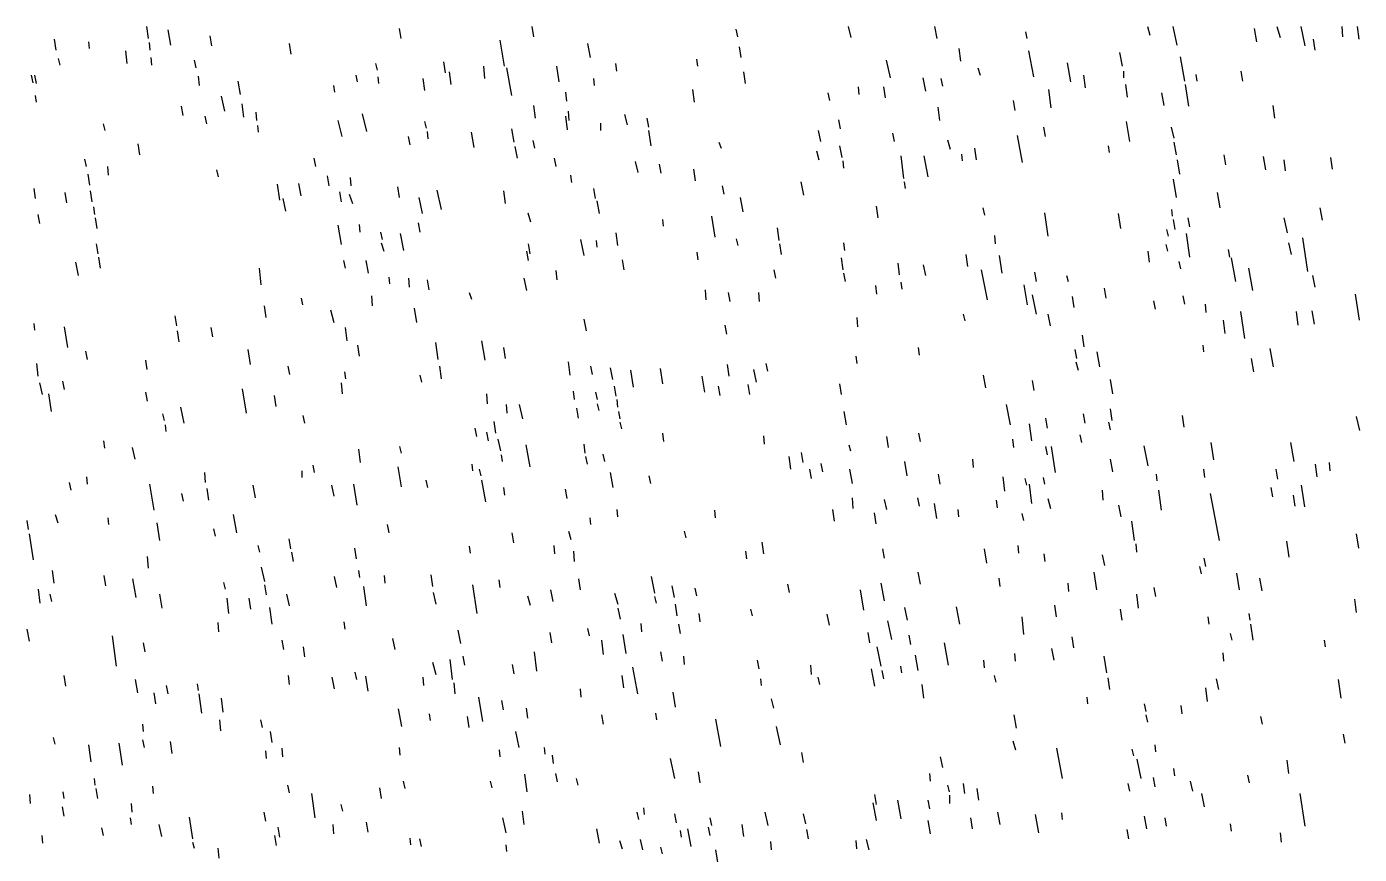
# Model space of a CAD drawing. Extents: x 0 to 599, y 0 to 600.
# Drawn here: x 1.1 to 298.7, y 415.3 to 600.2 of the extents above; entities that cross this region are included whole.
import ezdxf

# ---------------------------------------------------------------- set-up
doc = ezdxf.new("R2010")
doc.units = 0
doc.header["$MEASUREMENT"] = 0
doc.layers.add('SKARN_FSET5', color=174, linetype='CONTINUOUS')

msp = doc.modelspace()

# ---------------------------------------------------------------- linework, layer by layer
at = {"layer": 'SKARN_FSET5'}
for p, q in [((27.87, 600.19), (28.24, 597.57)), ((32.63, 599.44), (33.18, 596.07)), ((84.25, 599.81), (84.62, 597.57)), ((113.9, 600.19), (114.27, 597.94)), ((159.48, 599.63), (159.85, 597.94)), ((184.56, 600.19), (185.11, 597.75)), ((203.78, 600.19), (204.33, 597.57)), ((224.1, 599.06), (224.46, 597.57)), ((251.37, 600.19), (251.92, 598.32)), ((257.04, 600.19), (257.96, 596.07)), ((275.17, 599.81), (275.72, 596.82)), ((280.29, 600.19), (281.03, 597.75)), ((285.6, 600.19), (286.52, 595.88)), ((294.75, 600.19), (294.94, 597.94)), ((298.23, 600.19), (298.6, 597.38)), ((7.19, 597.38), (7.56, 594.95)), ((14.88, 596.82), (15.06, 595.32)), ((28.42, 596.63), (28.61, 594.95)), ((41.97, 598.13), (42.33, 595.88)), ((59.72, 596.44), (60.09, 594.01)), ((106.77, 597.19), (107.69, 591.39)), ((126.35, 596.44), (126.9, 593.26)), ((160.22, 595.69), (160.59, 593.26)), ((209.27, 595.32), (209.64, 592.51)), ((288.35, 597.38), (288.72, 594.95)), ((8.11, 593.07), (8.47, 591.58)), ((23.12, 594.76), (23.48, 591.95)), ((28.79, 593.26), (28.98, 591.58)), ((38.49, 592.7), (38.86, 591.01)), ((94.14, 592.32), (94.51, 589.89)), ((150.7, 592.89), (150.89, 591.39)), ((192.99, 592.7), (193.9, 588.77)), ((224.83, 594.76), (225.94, 588.95)), ((245.15, 594.38), (245.7, 591.39)), ((258.7, 593.45), (259.62, 588.02)), ((2.07, 589.33), (2.44, 587.64)), ((2.8, 589.33), (3.17, 587.46)), ((74.56, 589.33), (74.92, 587.83)), ((78.95, 591.95), (79.32, 590.45)), ((95.42, 590.08), (95.79, 587.27)), ((103.11, 591.39), (103.3, 588.58)), ((108.24, 591.01), (109.34, 584.84)), ((119.4, 591.39), (119.95, 587.83)), ((132.58, 591.95), (132.77, 590.27)), ((161.14, 590.08), (161.51, 587.46)), ((213.49, 591.01), (214.04, 589.33)), ((233.44, 592.14), (234.18, 587.83)), ((237.1, 589.33), (237.47, 586.52)), ((246.07, 588.77), (246.07, 590.27)), ((262.18, 589.52), (262.37, 588.02)), ((272.25, 590.27), (272.62, 588.02)), ((39.41, 589.14), (39.6, 587.08)), ((48.2, 588.02), (48.75, 585.02)), ((69.62, 587.08), (69.8, 585.59)), ((79.5, 588.95), (79.68, 587.46)), ((89.57, 588.58), (89.94, 585.96)), ((127.64, 588.58), (127.83, 587.08)), ((186.77, 586.71), (186.95, 585.02)), ((192.44, 586.71), (192.81, 584.27)), ((201.23, 588.77), (201.78, 585.77)), ((205.25, 588.58), (205.62, 586.9)), ((246.44, 587.27), (246.81, 584.46)), ((259.8, 587.27), (260.54, 582.4)), ((2.99, 584.84), (3.18, 583.34)), ((44.54, 584.65), (45.28, 581.28)), ((121.42, 585.59), (121.61, 583.53)), ((149.79, 586.15), (150.16, 583.34)), ((180, 585.4), (180.36, 583.71)), ((221.37, 583.71), (221.74, 581.47)), ((229.24, 586.15), (229.79, 582.03)), ((254.5, 585.4), (255.05, 582.59)), ((35.58, 582.4), (35.94, 580.34)), ((49.12, 582.96), (49.49, 579.97)), ((52.23, 581.09), (52.42, 579.22)), ((76.03, 580.72), (76.95, 576.79)), ((114.29, 582.59), (114.65, 579.78)), ((121.97, 581.28), (122.16, 579.22)), ((134.61, 580.53), (135.16, 578.28)), ((204.53, 582.22), (204.9, 579.22)), ((279.39, 582.59), (279.76, 579.78)), ((18.19, 578.47), (18.56, 576.97)), ((40.89, 580.16), (41.25, 578.47)), ((52.6, 578.1), (52.79, 576.6)), ((70.54, 579.22), (71.46, 575.66)), ((89.94, 579.03), (90.31, 577.54)), ((121.43, 580.16), (121.8, 577.16)), ((129.3, 576.97), (129.3, 578.66)), ((139.55, 579.78), (139.92, 577.72)), ((182.38, 579.41), (182.75, 577.35)), ((228.15, 577.72), (228.51, 575.66)), ((246.63, 579.03), (247.37, 574.54)), ((256.7, 577.72), (257.25, 575.29)), ((86.29, 575.66), (86.65, 573.79)), ((90.5, 576.79), (90.68, 575.1)), ((100.38, 576.6), (100.93, 573.23)), ((109.35, 577.35), (109.9, 574.35)), ((114.11, 574.73), (114.48, 573.04)), ((139.92, 576.97), (140.47, 573.6)), ((177.81, 576.97), (178.36, 574.54)), ((194.47, 576.41), (194.83, 574.54)), ((206.73, 574.91), (207.28, 572.86)), ((222.29, 575.85), (223.4, 569.86)), ((25.88, 573.98), (26.25, 571.54)), ((110.09, 573.42), (110.64, 570.8)), ((155.66, 574.35), (156.21, 573.04)), ((177.45, 572.48), (178, 570.42)), ((182.57, 573.6), (183.12, 570.98)), ((209.85, 571.73), (210.03, 570.23)), ((212.77, 573.04), (213.14, 570.42)), ((242.61, 573.6), (242.8, 572.11)), ((257.25, 574.35), (257.81, 571.54)), ((268.42, 571.54), (268.79, 569.3)), ((13.99, 570.61), (14.36, 568.92)), ((19.12, 568.92), (19.3, 567.05)), ((65.24, 570.8), (65.61, 568.92)), ((118.87, 570.8), (119.24, 568.92)), ((137, 570.05), (137.55, 567.61)), ((142.31, 569.49), (142.67, 567.43)), ((183.31, 570.23), (183.49, 568.55)), ((196.3, 571.36), (196.86, 566.3)), ((201.43, 571.36), (202.35, 566.68)), ((257.99, 570.42), (258.54, 567.24)), ((277.21, 571.17), (277.76, 568.17)), ((281.79, 570.42), (282.16, 567.99)), ((292.22, 570.98), (292.59, 568.36)), ((14.72, 567.24), (15.09, 564.81)), ((43.46, 568.17), (43.83, 566.68)), ((68.17, 566.86), (68.54, 564.62)), ((73.3, 566.49), (73.48, 564.62)), ((122.54, 567.05), (122.72, 565.37)), ((149.99, 568.36), (150.36, 565.74)), ((173.98, 565.55), (174.53, 562.56)), ((197.04, 565.55), (197.23, 564.06)), ((257.08, 566.12), (257.82, 562)), ((2.65, 564.06), (3.01, 561.81)), ((9.6, 563.12), (9.97, 560.87)), ((15.28, 563.49), (15.65, 561.06)), ((57.01, 564.99), (57.56, 561.44)), ((61.77, 565.18), (62.32, 562.37)), ((70.92, 563.31), (71.29, 561.06)), ((73.12, 562.75), (73.86, 560.69)), ((83.92, 564.43), (84.29, 562)), ((92.71, 563.68), (93.63, 559.38)), ((107.53, 563.49), (107.9, 560.69)), ((127.67, 564.06), (128.04, 561.81)), ((156.41, 564.62), (156.77, 562.75)), ((266.97, 563.12), (267.52, 559.75)), ((16.01, 559.94), (16.2, 558.25)), ((58.29, 561.81), (58.85, 559)), ((88.68, 562), (89.42, 558.44)), ((128.4, 561.25), (128.95, 558.44)), ((160.44, 562), (160.99, 558.81)), ((190.82, 560.12), (191.19, 557.5)), ((214.62, 559.75), (214.99, 558.07)), ((289.85, 559.75), (290.4, 556.94)), ((3.57, 558.25), (3.94, 556.19)), ((16.38, 557.5), (16.75, 555.07)), ((113.03, 558.63), (113.58, 556.57)), ((143.05, 557.13), (143.24, 555.63)), ((154.03, 557.88), (154.77, 553.2)), ((228.35, 558.63), (229.09, 553.39)), ((244.82, 558.44), (245.38, 555.07)), ((256.72, 559.38), (256.91, 557.88)), ((257.09, 557.13), (257.46, 554.88)), ((260.38, 557.5), (260.75, 555.44)), ((281.8, 557.5), (282.54, 554.13)), ((70.57, 555.82), (71.3, 551.51)), ((75.32, 556.01), (75.51, 554.32)), ((80.09, 554.32), (80.45, 552.64)), ((84.48, 553.95), (85.22, 550.2)), ((88.5, 556.38), (88.87, 554.32)), ((132.62, 554.13), (132.99, 551.33)), ((168.68, 555.26), (169.05, 552.45)), ((217.19, 553.57), (217.37, 551.7)), ((255.63, 554.88), (255.99, 553.39)), ((260.02, 553.95), (260.76, 548.71)), ((16.57, 551.7), (16.94, 549.45)), ((80.27, 551.89), (80.82, 550.02)), ((113.04, 551.7), (113.41, 549.45)), ((124.75, 552.64), (125.49, 549.08)), ((128.23, 552.45), (128.41, 550.95)), ((159.53, 552.82), (159.9, 551.33)), ((169.23, 551.7), (169.6, 549.27)), ((183.51, 551.89), (183.69, 550.2)), ((255.45, 551.51), (255.82, 550.02)), ((282.9, 551.89), (283.46, 549.27)), ((286.01, 553.01), (287.12, 545.52)), ((17.12, 548.71), (17.49, 546.27)), ((71.85, 547.96), (72.22, 546.27)), ((76.8, 547.96), (77.35, 545.15)), ((112.67, 550.02), (113.04, 547.96)), ((134.09, 548.14), (134.46, 545.9)), ((150.75, 549.83), (150.93, 548.14)), ((182.96, 548.52), (183.33, 545.9)), ((210.79, 549.27), (211.16, 546.65)), ((218.29, 549.08), (218.84, 545.15)), ((251.42, 550.02), (251.79, 547.58)), ((258.38, 547.77), (258.75, 546.08)), ((269.36, 550.39), (269.73, 548.71)), ((270.09, 548.52), (271.02, 543.28)), ((12, 547.58), (12.55, 544.59)), ((53, 546.27), (53.37, 542.53)), ((119.27, 545.71), (119.45, 543.65)), ((167.96, 545.9), (168.32, 544.03)), ((183.52, 545.15), (183.88, 543.28)), ((195.6, 547.39), (195.96, 544.77)), ((201.27, 547.02), (201.82, 544.59)), ((214.27, 545.9), (215.56, 539.16)), ((226.17, 545.34), (226.53, 543.28)), ((273.94, 546.27), (274.86, 541.22)), ((81.93, 544.21), (82.11, 542.71)), ((86.32, 544.03), (86.51, 541.97)), ((90.53, 543.65), (90.9, 541.4)), ((112.13, 544.03), (112.68, 541.22)), ((190.66, 542.34), (190.84, 540.47)), ((196.33, 543.09), (196.52, 541.59)), ((223.79, 542.53), (224.53, 538.03)), ((233.31, 544.59), (233.67, 543.28)), ((241.73, 541.78), (242.1, 539.53)), ((288.22, 544.59), (288.77, 541.97)), ((62.35, 539.53), (62.71, 538.03)), ((78.09, 540.09), (78.27, 537.85)), ((99.87, 540.84), (100.42, 539.34)), ((152.59, 541.4), (152.77, 539.16)), ((157.71, 540.84), (158.08, 538.78)), ((164.48, 540.84), (164.67, 538.78)), ((225.62, 540.28), (226.54, 535.98)), ((234.59, 539.91), (234.96, 537.47)), ((252.72, 538.97), (253.08, 537.1)), ((259.3, 540.09), (259.67, 538.22)), ((297.74, 540.47), (298.66, 534.66)), ((54.11, 537.85), (54.48, 535.23)), ((68.94, 536.91), (69.67, 534.1)), ((87.61, 537.29), (88.16, 534.1)), ((210.25, 535.98), (210.62, 534.48)), ((229.11, 535.98), (229.66, 533.35)), ((264.25, 538.22), (264.43, 536.35)), ((272.12, 536.54), (273.04, 530.55)), ((284.57, 536.54), (284.94, 533.54)), ((288.05, 536.72), (288.6, 533.73)), ((2.68, 533.92), (2.86, 532.42)), ((9.45, 533.17), (10.19, 528.49)), ((34.16, 535.6), (34.53, 533.35)), ((42.22, 532.98), (42.59, 530.92)), ((72.24, 532.98), (72.61, 529.98)), ((125.5, 534.85), (126.05, 532.23)), ((156.99, 533.54), (157.36, 531.48)), ((186.46, 535.23), (186.64, 533.17)), ((268.28, 534.66), (268.65, 531.67)), ((34.71, 532.23), (35.08, 529.8)), ((102.63, 529.98), (103.36, 525.68)), ((236.8, 531.29), (237.17, 528.67)), ((14.22, 527.74), (14.58, 525.87)), ((50.46, 528.11), (51.01, 524.74)), ((74.99, 529.05), (75.36, 526.61)), ((92.38, 529.61), (92.93, 525.87)), ((107.57, 528.49), (107.94, 526.05)), ((200.19, 528.49), (200.38, 526.8)), ((235.15, 528.11), (235.52, 526.05)), ((240.1, 527.55), (240.65, 524.18)), ((263.71, 529.05), (263.89, 527.55)), ((278.72, 528.3), (279.46, 524.18)), ((3.24, 524.93), (3.61, 522.12)), ((27.58, 525.68), (27.95, 523.62)), ((59.43, 524.37), (59.8, 522.5)), ((93.3, 524.37), (93.67, 521.56)), ((122.03, 525.3), (122.4, 522.31)), ((126.98, 524.37), (127.35, 522.5)), ((131.37, 523.99), (131.92, 521.37)), ((142.54, 523.81), (143.09, 520.44)), ((157.55, 524.74), (157.91, 522.12)), ((166.15, 524.93), (166.52, 523.25)), ((186.28, 526.61), (186.47, 524.93)), ((235.34, 525.3), (235.89, 523.43)), ((274.51, 526.05), (275.06, 523.06)), ((9.1, 521), (9.47, 519.13)), ((72.06, 523.06), (72.25, 521.56)), ((88.91, 522.31), (89.27, 520.81)), ((135.95, 523.43), (136.5, 519.69)), ((151.87, 522.12), (152.43, 518.56)), ((163.4, 523.62), (163.96, 520.81)), ((214.66, 522.31), (215.21, 519.5)), ((225.64, 521.19), (226.01, 518.94)), ((243.03, 521.37), (243.58, 518.19)), ((3.97, 520.62), (4.53, 518)), ((5.99, 518.19), (6.54, 514.26)), ((27.59, 518.56), (27.96, 516.51)), ((49.19, 519.31), (50.11, 513.88)), ((71.33, 520.62), (71.52, 518.19)), ((103.74, 518.19), (103.92, 515.94)), ((123.14, 518.75), (123.32, 516.88)), ((128.08, 518.56), (128.45, 516.88)), ((132.29, 519.88), (132.66, 517.63)), ((155.54, 519.88), (155.91, 517.82)), ((162.13, 520.25), (162.49, 518)), ((182.63, 520.44), (183, 518)), ((35.46, 515.2), (36.2, 511.64)), ((56.33, 517.82), (56.7, 515.38)), ((108.13, 515.76), (108.32, 513.88)), ((111.06, 515.76), (111.8, 512.57)), ((123.88, 515.01), (124.24, 512.76)), ((128.45, 515.94), (128.82, 514.45)), ((132.84, 516.88), (133.03, 515.2)), ((219.79, 515.76), (220.71, 511.26)), ((31.44, 513.7), (31.81, 512.2)), ((62.74, 513.32), (63.11, 511.64)), ((105.39, 512.01), (105.76, 509.39)), ((133.21, 514.26), (133.58, 512.57)), ((183.55, 514.26), (184.1, 511.26)), ((228.58, 512.76), (228.95, 510.51)), ((237, 513.7), (237.37, 511.64)), ((243.04, 514.82), (243.41, 512.2)), ((259.15, 513.32), (259.52, 510.7)), ((297.95, 513.14), (298.69, 509.95)), ((31.99, 511.26), (32.17, 509.77)), ((101.18, 510.51), (101.55, 508.64)), ((103.75, 509.58), (104.11, 507.71)), ((133.58, 511.83), (133.95, 510.33)), ((143.1, 509.39), (143.29, 507.52)), ((200.21, 509.39), (200.58, 507.52)), ((224.92, 511.45), (225.47, 507.71)), ((236.27, 509.02), (236.64, 507.33)), ((242.68, 511.83), (243.04, 510.14)), ((18.26, 507.71), (18.45, 506.02)), ((24.67, 506.21), (25.22, 503.59)), ((84.35, 506.4), (84.71, 504.9)), ((106.31, 508.08), (106.86, 505.46)), ((112.53, 506.77), (113.46, 501.9)), ((125.53, 506.96), (125.72, 504.9)), ((165.62, 508.83), (165.8, 506.96)), ((184.66, 506.77), (185.02, 505.46)), ((193.07, 508.64), (193.44, 506.21)), ((221.26, 508.08), (221.45, 506.21)), ((228.59, 506.4), (228.96, 504.52)), ((229.87, 506.4), (230.79, 500.59)), ((250.55, 506.58), (251.47, 502.09)), ((265.56, 507.33), (266.11, 503.4)), ((283.32, 507.33), (284.05, 503.03)), ((75.19, 505.83), (75.56, 502.84)), ((107.05, 504.52), (107.23, 503.03)), ((125.9, 504.15), (126.27, 502.46)), ((129.74, 504.71), (130.11, 503.03)), ((171.3, 504.15), (171.66, 501.34)), ((174.04, 505.09), (174.41, 502.84)), ((197.11, 503.03), (197.66, 499.84)), ((212.3, 503.59), (212.48, 501.72)), ((243.05, 503.59), (243.6, 500.78)), ((40.79, 500.59), (40.97, 498.35)), ((62.57, 499.47), (62.57, 500.97)), ((64.95, 502.28), (65.32, 500.59)), ((83.98, 501.9), (84.72, 497.41)), ((100.46, 502.46), (100.64, 500.97)), ((102.11, 501.34), (102.47, 499.84)), ((131.4, 500.59), (131.95, 497.22)), ((175.87, 501.34), (176.24, 499.28)), ((178.44, 502.65), (178.8, 500.78)), ((184.84, 501.34), (185.4, 498.16)), ((204.61, 500.22), (204.98, 497.97)), ((253.3, 500.22), (253.49, 498.72)), ((263.92, 501.34), (264.11, 499.47)), ((280.03, 501.34), (280.4, 499.1)), ((288.81, 502.46), (289.18, 499.66)), ((291.93, 502.84), (292.11, 500.97)), ((10.59, 498.35), (10.95, 496.66)), ((14.43, 499.66), (14.61, 497.97)), ((28.53, 497.97), (29.45, 492.17)), ((41.34, 497.04), (41.71, 494.42)), ((51.59, 497.78), (52.14, 494.98)), ((69.16, 497.78), (69.71, 495.35)), ((74.1, 497.97), (74.84, 493.29)), ((90.21, 498.91), (90.58, 497.22)), ((102.66, 498.91), (103.58, 494.04)), ((107.6, 497.22), (107.79, 495.54)), ((140, 499.84), (140.37, 498.16)), ((219.08, 499.66), (219.45, 496.47)), ((224.02, 499.28), (224.39, 497.78)), ((224.93, 497.97), (225.49, 493.67)), ((228.05, 499.47), (228.41, 497.97)), ((278.93, 497.22), (279.3, 495.16)), ((285.71, 497.78), (286.44, 492.92)), ((35.67, 495.91), (36.03, 494.23)), ((121.33, 496.85), (121.7, 494.79)), ((185.4, 494.98), (185.59, 492.54)), ((192.54, 494.6), (193.09, 492.36)), ((200.04, 494.98), (200.41, 493.1)), ((217.62, 494.42), (217.8, 492.73)), ((229.15, 494.79), (229.7, 492.54)), ((241.23, 496.66), (241.41, 494.42)), ((253.86, 496.66), (254.41, 492.17)), ((265.39, 495.91), (267.42, 485.43)), ((283.88, 495.54), (284.25, 493.1)), ((7.48, 491.23), (8.03, 489.36)), ((47.2, 491.23), (47.94, 487.11)), ((132.87, 492.36), (133.05, 490.67)), ((154.65, 492.17), (154.84, 490.48)), ((181.01, 492.36), (181.38, 489.73)), ((190.35, 491.61), (190.71, 489.17)), ((203.71, 493.67), (204.26, 490.3)), ((209.02, 492.36), (209.2, 490.67)), ((223.29, 491.42), (223.66, 489.92)), ((244.89, 493.29), (245.44, 490.67)), ((1.08, 489.92), (1.44, 487.86)), ((19.2, 490.48), (19.38, 488.99)), ((30.18, 489.36), (30.74, 485.43)), ((81.62, 488.99), (81.99, 487.11)), ((126.83, 490.48), (127.01, 488.99)), ((247.82, 489.73), (248.38, 485.43)), ((1.63, 486.93), (2.55, 481.12)), ((42.81, 488.05), (43.18, 486.37)), ((59.66, 485.8), (60.02, 483.56)), ((109.44, 487.11), (109.81, 484.87)), ((122.07, 487.49), (122.62, 485.62)), ((147.88, 487.49), (148.25, 485.99)), ((282.43, 485.24), (282.98, 481.68)), ((297.98, 486.93), (298.53, 483.74)), ((52.7, 484.31), (53.07, 482.81)), ((60.21, 482.81), (60.58, 480.75)), ((74.3, 483.74), (74.67, 481.31)), ((99.93, 484.12), (100.11, 482.62)), ((118.78, 484.31), (118.97, 482.43)), ((123.18, 483), (123.36, 480.75)), ((161.62, 483), (161.8, 481.31)), ((165.28, 485.05), (165.64, 482.43)), ((192.18, 483.56), (192.55, 481.5)), ((214.88, 483.56), (215.44, 480.37)), ((222.39, 484.31), (222.57, 482.62)), ((228.25, 482.43), (228.43, 480.75)), ((241.24, 482.25), (241.79, 479.81)), ((248.75, 484.68), (248.93, 482.81)), ((27.99, 481.87), (28.18, 479.25)), ((53.44, 479.44), (54.17, 476.26)), ((263.03, 479.63), (263.4, 477.94)), ((263.94, 481.5), (264.31, 479.63)), ((6.76, 478.69), (7.13, 475.88)), ((18.3, 477.57), (18.66, 475.32)), ((24.7, 476.82), (25.44, 472.7)), ((69.73, 477.38), (70.28, 474.95)), ((75.22, 478.69), (75.41, 477.19)), ((80.9, 477.57), (81.08, 475.88)), ((91.33, 477.75), (91.7, 475.13)), ((106.53, 476.63), (106.71, 474.95)), ((124.28, 476.82), (124.65, 474.38)), ((140.57, 477.38), (141.31, 473.64)), ((200.06, 478.32), (200.61, 475.69)), ((218.18, 477), (218.37, 475.13)), ((239.42, 478.32), (239.97, 474.38)), ((271.27, 478.13), (271.82, 474.38)), ((276.39, 477), (276.95, 474.2)), ((3.66, 474.57), (4.02, 471.39)), ((6.22, 473.45), (6.59, 471.76)), ((30.75, 473.45), (31.3, 470.27)), ((45.02, 476.07), (45.39, 474.57)), ((54.18, 475.51), (54.54, 473.26)), ((59.12, 473.45), (59.67, 470.83)), ((76.32, 475.13), (76.88, 470.83)), ((91.89, 473.82), (92.44, 471.2)), ((100.67, 475.51), (101.59, 469.14)), ((118.06, 474.38), (118.61, 471.76)), ((132.34, 473.64), (133.07, 471.2)), ((145.15, 475.32), (145.7, 472.7)), ((150.28, 474.76), (150.64, 473.07)), ((170.96, 475.69), (171.33, 473.82)), ((187.25, 474.38), (187.99, 469.89)), ((191.83, 475.88), (192.56, 471.95)), ((233.56, 475.88), (233.75, 474.01)), ((248.94, 473.45), (249.31, 470.27)), ((252.78, 474.95), (253.15, 472.89)), ((45.76, 472.51), (46.13, 469.14)), ((50.7, 472.51), (51.07, 470.08)), ((55.28, 470.45), (55.83, 466.71)), ((112.94, 473.07), (113.49, 471.01)), ((133.07, 470.27), (133.63, 467.83)), ((141.31, 472.89), (141.68, 471.39)), ((145.89, 471.2), (146.26, 468.58)), ((197.14, 470.45), (197.69, 467.64)), ((208.67, 470.64), (209.41, 466.71)), ((230.64, 471.01), (231.01, 468.39)), ((297.63, 472.32), (298, 469.33)), ((71.94, 467.27), (72.12, 465.59)), ((151.2, 469.14), (151.38, 467.27)), ((162.73, 470.08), (163.1, 468.58)), ((179.75, 468.95), (180.3, 466.52)), ((193.3, 467.46), (194.22, 463.34)), ((223.32, 468.39), (223.69, 464.46)), ((245.28, 470.08), (245.65, 467.64)), ((264.87, 468.39), (265.06, 466.71)), ((274.02, 469.14), (274.21, 467.64)), ((1.1, 465.59), (1.65, 462.96)), ((43.75, 467.08), (43.94, 465.02)), ((97.39, 465.4), (97.94, 462.4)), ((117.89, 464.84), (118.26, 462.59)), ((126.31, 465.77), (126.67, 464.09)), ((134.18, 464.46), (134.92, 460.16)), ((138.2, 466.9), (138.39, 465.02)), ((146.62, 466.71), (146.99, 464.65)), ((188.91, 464.84), (189.28, 462.59)), ((269.82, 464.65), (270.18, 463.15)), ((274.39, 466.71), (274.94, 463.15)), ((20.14, 464.09), (21.06, 457.35)), ((27.1, 462.59), (27.47, 460.53)), ((58.03, 463.15), (58.4, 461.09)), ((62.79, 461.65), (63.16, 459.41)), ((82.74, 463.53), (83.3, 461.09)), ((129.42, 463.15), (129.79, 459.97)), ((190.93, 461.65), (191.85, 457.35)), ((198.06, 464.27), (198.43, 462.22)), ((205.94, 462.59), (206.86, 457.54)), ((234.49, 463.9), (234.86, 461.47)), ((290.87, 463.15), (291.05, 461.65)), ((95.56, 458.85), (96.12, 454.35)), ((98.49, 459.59), (98.86, 457.54)), ((114.41, 460.53), (114.97, 456.22)), ((142.6, 460.53), (142.97, 458.47)), ((147.73, 459.59), (147.91, 457.72)), ((164.2, 458.66), (164.57, 456.79)), ((199.53, 459.78), (200.08, 456.41)), ((214.73, 458.66), (214.91, 456.97)), ((221.68, 460.16), (221.86, 458.47)), ((229.92, 461.28), (230.47, 458.66)), ((241.63, 459.59), (242.19, 455.85)), ((268.17, 460.34), (268.36, 458.47)), ((74.33, 456.04), (74.7, 454.35)), ((91.72, 458.28), (92.45, 455.48)), ((109.47, 457.72), (109.84, 455.66)), ((136.38, 457.16), (137.49, 451.17)), ((176.1, 457.54), (176.29, 455.48)), ((189.65, 456.79), (190.39, 452.85)), ((192.03, 456.41), (192.4, 454.54)), ((196.24, 457.35), (196.42, 455.85)), ((9.35, 455.29), (9.72, 452.85)), ((25.28, 454.35), (25.83, 451.36)), ((32.23, 453.04), (32.6, 451.17)), ((39.19, 453.42), (39.37, 451.92)), ((59.51, 455.29), (59.69, 453.23)), ((69.21, 454.91), (69.76, 452.29)), ((76.71, 455.1), (77.26, 451.73)), ((89.53, 454.91), (89.71, 453.04)), ((96.48, 453.6), (96.67, 451.17)), ((134.01, 455.29), (134.37, 452.48)), ((164.94, 454.54), (165.13, 453.04)), ((177.75, 454.91), (178.12, 453.23)), ((201, 453.23), (201.37, 450.23)), ((217.11, 455.29), (217.48, 453.79)), ((242.55, 454.73), (242.92, 452.11)), ((264.34, 452.48), (264.71, 449.49)), ((266.72, 454.54), (267.27, 452.11)), ((293.99, 454.35), (294.54, 450.23)), ((29.49, 451.36), (29.86, 448.92)), ((39.56, 451.17), (40.11, 446.86)), ((44.5, 450.23), (44.87, 447.05)), ((101.98, 450.42), (102.9, 444.99)), ((107.1, 449.67), (107.47, 447.61)), ((124.67, 452.29), (124.86, 450.42)), ((145.36, 451.54), (145.91, 448.17)), ((167.33, 450.05), (167.88, 447.99)), ((237.8, 450.42), (237.98, 448.92)), ((84.04, 447.8), (84.78, 443.87)), ((91, 446.68), (91.18, 445.18)), ((112.6, 447.99), (112.96, 445.74)), ((129.44, 446.49), (129.81, 444.43)), ((141.52, 446.86), (141.7, 445.37)), ((221.51, 446.49), (222.06, 443.49)), ((250.61, 448.92), (250.98, 447.24)), ((250.98, 446.49), (251.35, 444.81)), ((258.85, 448.55), (259.04, 446.68)), ((26.93, 444.43), (27.12, 442.75)), ((44.14, 445.37), (44.33, 442.93)), ((53.29, 445.37), (53.66, 443.68)), ((99.42, 446.12), (99.79, 443.68)), ((154.88, 445.55), (155.99, 439.38)), ((168.43, 443.87), (169.35, 439.75)), ((276.61, 446.12), (276.98, 444.43)), ((6.99, 441.44), (7.35, 439.94)), ((26.94, 440.87), (27.31, 439.19)), ((33.16, 440.5), (33.53, 437.88)), ((55.49, 442.75), (55.86, 440.31)), ((110.22, 442.75), (110.96, 439.19)), ((221.33, 440.69), (221.89, 438.63)), ((295.1, 442.18), (295.47, 440.12)), ((14.86, 439.75), (15.41, 436.01)), ((21.63, 440.12), (22.37, 435.26)), ((54.4, 438.44), (54.58, 436.76)), ((58.06, 439), (58.24, 437.13)), ((84.23, 439.19), (84.42, 437.5)), ((106.57, 438.63), (106.75, 437.13)), ((116.63, 439.19), (116.82, 437.69)), ((118.47, 437.5), (118.65, 435.63)), ((174.11, 438.07), (174.48, 435.82)), ((231.04, 439), (232.33, 432.26)), ((247.88, 438.81), (248.25, 437.32)), ((253, 439.75), (253.19, 438.25)), ((144.82, 436.76), (145.74, 432.26)), ((205.05, 437.13), (205.6, 434.7)), ((248.98, 436.57), (249.9, 432.26)), ((282.48, 436.38), (282.85, 433.39)), ((16.15, 432.26), (16.33, 430.76)), ((85.16, 431.7), (85.52, 430.02)), ((104.56, 431.7), (104.93, 430.2)), ((112.25, 433.2), (112.8, 429.27)), ((119.2, 433.39), (119.57, 431.51)), ((123.78, 432.26), (124.15, 430.76)), ((151.05, 433.76), (151.42, 431.33)), ((202.67, 433.39), (202.86, 431.7)), ((252.64, 432.45), (253.01, 430.39)), ((257.22, 434.51), (257.4, 432.82)), ((260.88, 431.7), (261.43, 429.45)), ((273.69, 433.01), (274.06, 431.33)), ((1.69, 428.71), (1.88, 426.65)), ((9.19, 429.27), (9.38, 427.77)), ((16.52, 430.02), (16.88, 427.77)), ((29.15, 430.58), (29.33, 428.89)), ((59.35, 430.76), (59.72, 429.08)), ((64.66, 428.89), (65.4, 423.46)), ((79.85, 430.2), (80.22, 427.77)), ((190.41, 428.71), (190.78, 426.46)), ((206.7, 430.76), (207.07, 429.27)), ((210.18, 431.14), (210.55, 428.89)), ((213.29, 430.02), (213.66, 427.39)), ((246.97, 431.14), (247.34, 429.45)), ((263.45, 428.89), (264, 425.9)), ((285.41, 428.89), (286.52, 421.59)), ((9.02, 425.9), (9.38, 423.84)), ((24.39, 426.65), (24.58, 424.77)), ((71.25, 426.46), (71.62, 424.96)), ((138.8, 425.71), (138.98, 424.21)), ((190.05, 426.83), (190.78, 422.9)), ((195.54, 427.39), (196.28, 423.28)), ((202.31, 427.39), (202.68, 425.52)), ((207.25, 426.65), (207.25, 428.52)), ((24.21, 423.46), (24.4, 421.97)), ((37.39, 423.65), (38.13, 418.78)), ((54.05, 424.77), (54.41, 422.71)), ((107.31, 423.46), (108.05, 420.09)), ((111.71, 424.96), (112.07, 421.97)), ((137.33, 424.77), (137.7, 423.09)), ((145.75, 424.4), (146.12, 422.34)), ((153.62, 423.46), (153.99, 421.78)), ((165.89, 424.77), (166.62, 421.78)), ((174.49, 424.4), (175.04, 422.15)), ((202.32, 422.9), (202.87, 419.91)), ((211.83, 423.46), (212.2, 421.03)), ((217.87, 424.77), (218.43, 421.97)), ((226.29, 424.21), (227.03, 420.09)), ((232.15, 424.59), (232.34, 423.09)), ((250.64, 423.84), (251.19, 421.03)), ((255.22, 423.46), (255.58, 421.59)), ((17.81, 421.22), (18.17, 419.53)), ((30.62, 421.97), (31.17, 419.34)), ((57.16, 421.4), (57.53, 419.16)), ((69.42, 421.97), (69.61, 419.91)), ((76.93, 422.53), (77.3, 420.28)), ((128.37, 421.03), (128.92, 417.85)), ((147.04, 420.66), (147.22, 419.16)), ((148.69, 421.03), (149.42, 417.1)), ((153.26, 421.4), (153.63, 419.53)), ((160.77, 421.97), (161.13, 419.34)), ((175.23, 420.84), (175.6, 418.78)), ((246.8, 420.84), (247.17, 418.78)), ((269.86, 422.15), (270.05, 420.47)), ((281.03, 420.09), (281.21, 418.03)), ((4.45, 419.53), (4.63, 417.85)), ((38.13, 418.03), (38.5, 416.72)), ((43.8, 416.72), (43.99, 414.48)), ((56.43, 419.53), (56.8, 417.29)), ((86.63, 418.97), (86.82, 417.47)), ((88.83, 418.78), (89.2, 417.1)), ((108.05, 417.47), (108.24, 415.98)), ((133.49, 418.41), (134.05, 416.54)), ((138.07, 418.6), (138.62, 416.35)), ((142.65, 416.91), (143.02, 415.41)), ((167.18, 418.22), (167.36, 416.35)), ((186.21, 418.41), (186.4, 416.54)), ((188.59, 418.6), (189.14, 416.35)), ((154.91, 416.35), (155.47, 412.61))]:
    msp.add_line(p, q, dxfattribs=at)

doc.saveas('drawing.dxf')
